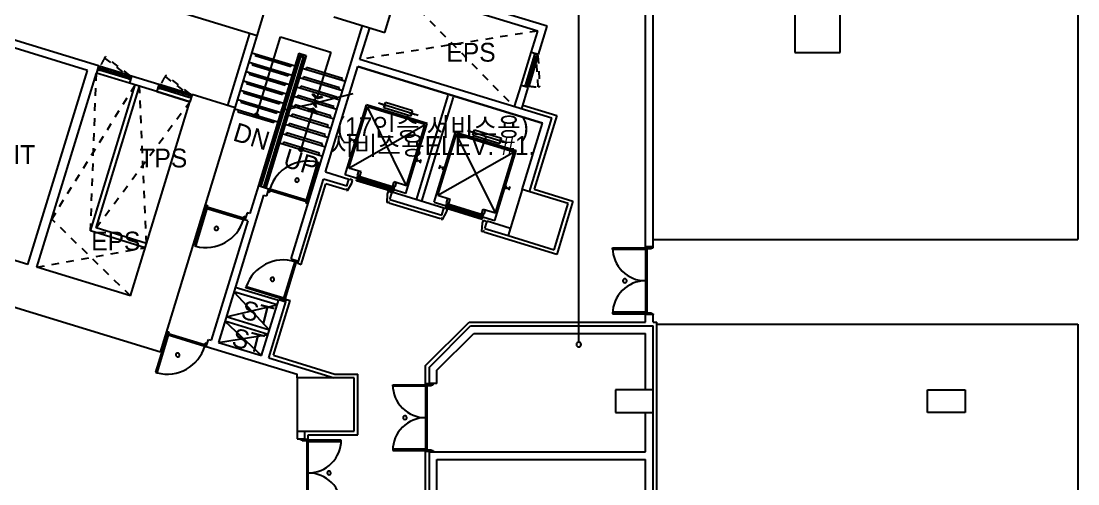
# Model space of a CAD drawing. Header units: millimetres. Extents: x -7718 to 421089, y 87466 to 341395.
# Drawn here: x 179445 to 207553, y 211009 to 223315 of the extents above; entities that cross this region are included whole.
import ezdxf
from ezdxf.enums import TextEntityAlignment as Align

# ---------------------------------------------------------------- set-up
doc = ezdxf.new("R2010")
doc.units = ezdxf.units.MM
doc.header["$LTSCALE"] = 200
doc.header["$MEASUREMENT"] = 0
doc.linetypes.add('HID', pattern=[5, 3, -2])
doc.linetypes.add('HIDDEN', pattern=[2, 1, -1])
doc.layers.add('e-plan', color=9, linetype='CONTINUOUS')
doc.layers.add('e-room-box', color=7, linetype='CONTINUOUS')
doc.styles.add('kiahn', font='HY울릉도L.TTF')

msp = doc.modelspace()

# ---------------------------------------------------------------- linework, layer by layer
at = {"layer": 'e-plan'}
for p, q in [((207553, 241709), (207553, 217509)), ((196253, 217309), (196253, 234109)), ((185722, 222926), (188544, 232154)), ((196053, 217309), (196053, 227749)), ((185722, 222926), (179219, 224914)), ((193184, 223049), (189474, 224184)), ((193434, 223182), (192382, 223504)), ((186627, 216992), (188524, 223198)), ((193203, 222427), (193434, 223182)), ((181503, 222124), (178635, 223001)), ((185702, 220809), (186341, 222898)), ((186341, 222898), (187680, 222489)), ((188458, 222298), (188716, 223140)), ((188458, 222298), (188716, 223140)), ((193012, 222485), (193184, 223049)), ((181206, 222006), (178815, 222737)), ((185585, 222476), (186732, 222125)), ((185680, 222447), (185666, 222399)), ((185666, 222399), (186622, 222107)), ((186835, 222460), (185759, 218941)), ((186861, 222410), (185797, 218929)), ((186878, 222379), (185821, 218922)), ((186945, 222358), (185888, 218901)), ((186976, 222375), (185912, 218894)), ((187026, 222402), (185950, 218882)), ((186835, 222460), (187026, 222402)), ((186861, 222410), (186976, 222375)), ((186878, 222379), (186945, 222358)), ((187680, 222489), (187300, 221246)), ((192743, 221605), (193012, 222485)), ((193090, 222399), (192856, 221633)), ((193138, 222384), (192904, 221619)), ((193190, 222384), (192947, 221590)), ((193203, 222427), (193012, 222485)), ((193094, 222413), (193090, 222399)), ((193090, 222399), (193138, 222384)), ((193104, 222446), (193094, 222413)), ((193200, 222417), (193104, 222446)), ((193138, 222384), (193142, 222398)), ((193142, 222398), (193190, 222384)), ((193190, 222384), (193200, 222417)), ((181503, 222124), (181445, 221933)), ((181513, 222121), (181484, 222026)), ((181546, 222111), (181513, 222121)), ((181532, 222063), (181546, 222111)), ((181546, 222059), (181532, 222063)), ((181532, 222011), (181546, 222059)), ((182340, 221868), (181546, 222111)), ((182311, 221825), (181546, 222059)), ((185509, 222228), (186656, 221877)), ((185604, 222198), (185590, 222151)), ((185590, 222151), (186546, 221858)), ((186622, 222107), (186637, 222155)), ((186924, 222067), (188071, 221716)), ((187034, 222085), (187019, 222038)), ((187990, 221793), (187034, 222085)), ((187543, 219305), (188400, 222107)), ((193315, 220604), (188400, 222107)), ((188400, 222107), (193315, 220604)), ((193565, 220737), (188458, 222298)), ((179627, 216842), (181206, 222006)), ((179866, 216769), (181445, 221933)), ((182325, 221664), (181445, 221933)), ((182325, 221664), (181445, 221933)), ((182325, 221664), (181445, 221933)), ((181484, 222026), (181517, 222015)), ((181517, 222015), (181532, 222011)), ((182297, 221777), (181532, 222011)), ((182297, 221777), (182311, 221825)), ((182311, 221773), (182297, 221777)), ((182311, 221825), (182326, 221820)), ((182344, 221762), (182311, 221773)), ((182383, 221855), (182325, 221664)), ((182383, 221855), (182325, 221664)), ((182383, 221855), (182325, 221664)), ((182326, 221820), (182340, 221868)), ((182340, 221868), (182374, 221858)), ((182374, 221858), (182344, 221762)), ((183110, 221633), (182383, 221855)), ((185433, 221979), (186580, 221628)), ((185528, 221950), (185514, 221902)), ((185514, 221902), (186470, 221609)), ((186546, 221858), (186561, 221906)), ((186848, 221818), (187995, 221467)), ((186958, 221837), (186943, 221789)), ((187914, 221544), (186958, 221837)), ((187976, 221745), (187990, 221793)), ((181291, 217734), (182478, 221617)), ((181441, 217814), (182593, 221582)), ((183052, 221442), (182325, 221664)), ((183110, 221633), (183052, 221442)), ((183110, 221633), (183052, 221442)), ((183110, 221633), (183052, 221442)), ((183120, 221630), (183090, 221534)), ((183090, 221534), (183124, 221524)), ((183153, 221620), (183120, 221630)), ((183124, 221524), (183138, 221520)), ((183138, 221572), (183153, 221620)), ((183153, 221568), (183138, 221572)), ((183138, 221520), (183153, 221568)), ((183903, 221286), (183138, 221520)), ((183947, 221377), (183153, 221620)), ((183918, 221334), (183153, 221568)), ((185357, 221730), (186504, 221379)), ((185452, 221701), (185438, 221653)), ((185438, 221653), (186394, 221361)), ((186470, 221609), (186485, 221657)), ((186772, 221570), (187919, 221219)), ((186882, 221588), (186867, 221540)), ((187838, 221296), (186882, 221588)), ((187899, 221497), (187914, 221544)), ((192570, 221041), (192743, 221605)), ((192934, 221547), (192743, 221605)), ((192762, 220983), (192934, 221547)), ((192841, 221586), (192852, 221619)), ((192937, 221556), (192841, 221586)), ((192852, 221619), (192856, 221633)), ((192856, 221633), (192904, 221619)), ((192904, 221619), (192899, 221605)), ((192899, 221605), (192947, 221590)), ((192947, 221590), (192937, 221556)), ((183931, 221173), (183052, 221442)), ((183052, 221442), (183931, 221173)), ((183052, 221442), (183931, 221173)), ((183903, 221286), (183918, 221334)), ((183918, 221281), (183903, 221286)), ((183918, 221334), (183932, 221329)), ((183951, 221271), (183918, 221281)), ((183990, 221364), (183931, 221173)), ((183990, 221364), (183931, 221173)), ((183990, 221364), (183931, 221173)), ((183932, 221329), (183947, 221377)), ((183947, 221377), (183980, 221367)), ((183980, 221367), (183951, 221271)), ((185137, 221013), (183990, 221364)), ((185205, 221233), (186352, 220882)), ((185281, 221482), (186428, 221131)), ((185376, 221452), (185362, 221405)), ((185362, 221405), (186318, 221112)), ((186394, 221361), (186409, 221409)), ((186696, 221321), (187843, 220970)), ((186806, 221340), (186791, 221292)), ((187762, 221047), (186806, 221340)), ((187189, 221360), (187221, 221386)), ((187300, 221246), (187189, 221360)), ((187221, 221386), (187313, 221288)), ((187313, 221141), (187236, 221251)), ((187236, 221251), (187295, 221017)), ((187452, 221280), (187300, 221246)), ((188266, 221379), (187313, 221141)), ((187313, 221288), (187443, 221318)), ((187443, 221318), (187452, 221280)), ((187823, 221248), (187838, 221296)), ((189958, 218567), (190806, 221340)), ((190101, 218523), (190949, 221296)), ((182353, 216009), (183931, 221173)), ((183149, 214510), (185137, 221013)), ((185129, 220984), (186276, 220634)), ((185224, 220955), (185210, 220907)), ((185300, 221204), (185286, 221156)), ((185286, 221156), (186242, 220864)), ((186318, 221112), (186333, 221160)), ((187216, 221118), (186340, 220934)), ((186620, 221072), (187767, 220721)), ((186730, 221091), (186715, 221043)), ((187686, 220799), (186730, 221091)), ((186889, 219902), (187209, 220949)), ((187222, 220991), (187066, 220958)), ((187066, 220958), (187079, 220919)), ((187079, 220919), (187209, 220949)), ((187209, 220949), (187301, 220851)), ((187295, 221017), (187216, 221118)), ((187329, 220878), (187222, 220991)), ((187747, 220999), (187762, 221047)), ((188061, 219228), (188630, 221089)), ((188162, 219407), (188659, 221032)), ((190246, 220594), (188630, 221089)), ((189693, 218939), (188659, 221032)), ((190190, 220565), (188659, 221032)), ((190005, 220807), (188948, 221130)), ((189039, 221076), (189053, 221124)), ((189087, 221062), (189101, 221109)), ((189134, 221047), (189087, 221062)), ((189096, 221006), (189140, 221150)), ((189813, 220787), (189096, 221006)), ((189149, 221095), (189101, 221109)), ((189134, 221047), (189149, 221095)), ((189857, 220931), (189140, 221150)), ((189813, 220787), (189857, 220931)), ((192791, 221078), (193690, 220803)), ((185210, 220907), (186166, 220615)), ((186166, 220615), (186181, 220663)), ((186242, 220864), (186257, 220911)), ((186543, 220824), (187691, 220473)), ((186654, 220842), (186639, 220794)), ((187610, 220550), (186654, 220842)), ((187301, 220851), (187329, 220878)), ((187671, 220751), (187686, 220799)), ((189804, 220842), (189819, 220890)), ((189852, 220828), (189804, 220842)), ((189866, 220875), (189819, 220890)), ((189852, 220828), (189866, 220875)), ((189900, 220813), (189914, 220861)), ((192966, 218777), (193565, 220737)), ((193690, 220803), (193090, 218843)), ((186467, 220575), (187615, 220224)), ((186578, 220594), (186563, 220546)), ((187534, 220301), (186578, 220594)), ((187595, 220502), (187610, 220550)), ((188162, 219407), (190190, 220565)), ((189677, 218734), (190246, 220594)), ((189693, 218939), (190190, 220565)), ((191314, 220407), (192372, 220083)), ((191406, 220353), (191420, 220400)), ((191454, 220338), (191468, 220386)), ((191463, 220283), (191507, 220426)), ((191468, 220386), (191516, 220371)), ((191501, 220323), (191516, 220371)), ((191507, 220426), (192224, 220207)), ((192774, 218835), (193315, 220604)), ((186391, 220326), (187539, 219976)), ((186426, 220096), (186411, 220049)), ((187382, 219804), (186426, 220096)), ((186502, 220345), (186487, 220297)), ((187458, 220053), (186502, 220345)), ((187519, 220253), (187534, 220301)), ((188199, 220109), (188229, 220205)), ((188310, 220128), (188214, 220157)), ((188295, 220080), (188324, 220175)), ((190428, 218505), (190996, 220365)), ((190529, 218683), (191026, 220309)), ((190996, 220365), (192613, 219871)), ((192059, 218215), (191026, 220309)), ((191026, 220309), (192556, 219841)), ((191454, 220338), (191501, 220323)), ((191463, 220283), (192180, 220064)), ((192171, 220119), (192185, 220166)), ((192171, 220119), (192219, 220104)), ((192180, 220064), (192224, 220207)), ((192185, 220166), (192233, 220152)), ((192219, 220104), (192233, 220152)), ((192266, 220089), (192281, 220137)), ((186315, 220078), (187463, 219727)), ((187367, 219756), (187382, 219804)), ((187443, 220005), (187458, 220053)), ((190529, 218683), (192556, 219841)), ((192044, 218011), (192613, 219871)), ((192059, 218215), (192556, 219841)), ((187332, 219557), (187026, 218553)), ((187064, 218542), (187371, 219545)), ((187371, 219545), (187332, 219557)), ((189959, 219571), (189988, 219667)), ((189974, 219619), (190069, 219590)), ((190055, 219542), (190084, 219637)), ((187543, 219305), (188165, 219115)), ((188487, 219307), (188162, 219407)), ((188395, 219210), (188430, 219325)), ((188395, 219210, 0), (188430, 219325, 0)), ((188452, 219192), (188487, 219307)), ((188452, 219192, 0), (188487, 219307, 0)), ((190566, 219385), (190595, 219481)), ((190676, 219404), (190581, 219433)), ((190662, 219356), (190691, 219452)), ((186818, 216933), (187485, 219114)), ((186896, 216847), (187551, 218989)), ((188106, 218924), (187485, 219114)), ((188077, 218828), (187551, 218989)), ((189677, 218734), (188061, 219228)), ((188106, 218924), (188165, 219115)), ((188125, 218813), (188237, 219009)), ((188159, 219096), (188165, 219115)), ((188178, 219090), (188159, 219096)), ((188184, 219109), (188178, 219090)), ((188260, 219086), (188184, 219109)), ((188237, 219009), (188260, 219086)), ((188363, 219070), (188374, 219108)), ((189338, 218771), (188363, 219070)), ((188374, 219108), (189350, 218810)), ((188387, 219150), (188399, 219188)), ((188387, 219150, 0), (188399, 219188, 0)), ((189363, 218851), (188387, 219150)), ((188452, 219192), (188395, 219210)), ((188452, 219192, 0), (188395, 219210, 0)), ((189374, 218890), (188399, 219188)), ((188875, 219001, 0), (188887, 219039, 0)), ((188875, 219001), (188887, 219039)), ((189332, 218923), (189367, 219038)), ((189693, 218939), (189367, 219038)), ((189390, 218906), (189425, 219021)), ((185892, 218691), (184693, 214770)), ((185759, 218941), (185531, 218195)), ((185759, 218941), (186026, 218859)), ((185892, 218691), (185968, 218668)), ((186026, 218859), (185968, 218668)), ((186036, 218856), (186013, 218780)), ((186013, 218780), (186056, 218766)), ((186060, 218849), (186036, 218856)), ((186048, 218811), (186060, 218849)), ((186067, 218805), (186048, 218811)), ((186056, 218766), (186067, 218805)), ((187064, 218542), (186060, 218849)), ((187033, 218509), (186067, 218805)), ((188077, 218828), (188084, 218852)), ((188084, 218852), (188104, 218846)), ((188104, 218846), (188096, 218822)), ((188096, 218822), (188125, 218813)), ((188850, 218921, 0), (188862, 218959, 0)), ((188850, 218921), (188862, 218959)), ((189177, 218492), (189193, 218717)), ((189193, 218717), (189217, 218793)), ((189217, 218793), (189293, 218770)), ((189254, 218573), (189312, 218764)), ((189293, 218770), (189287, 218751)), ((189287, 218751), (189306, 218745)), ((189306, 218745), (189312, 218764)), ((190689, 218343), (189312, 218764)), ((189390, 218906), (189332, 218923)), ((189350, 218810), (189338, 218771)), ((189363, 218851), (189374, 218890)), ((190529, 218683), (190854, 218584)), ((192326, 218847), (192355, 218943)), ((192340, 218895), (192436, 218866)), ((192421, 218818), (192451, 218914)), ((193090, 218843), (194123, 218527)), ((184334, 218352), (184358, 218428)), ((184358, 218428), (184401, 218415)), ((184401, 218415), (184389, 218377)), ((187022, 218471), (187033, 218509)), ((187065, 218458), (187022, 218471)), ((187026, 218553), (187064, 218542)), ((187033, 218509), (187052, 218504)), ((187052, 218504), (187064, 218542)), ((187064, 218542), (187088, 218534)), ((187088, 218534), (187065, 218458)), ((189206, 218483), (189177, 218492)), ((189213, 218507), (189206, 218483)), ((189232, 218501), (189213, 218507)), ((189225, 218477), (189232, 218501)), ((190602, 218056), (189225, 218477)), ((189254, 218573), (190631, 218152)), ((190428, 218505), (192044, 218011)), ((190754, 218426), (190766, 218464)), ((190754, 218426), (191729, 218128)), ((190762, 218486), (190797, 218601)), ((190762, 218486), (190819, 218469)), ((190766, 218464), (191741, 218166)), ((190819, 218469), (190854, 218584)), ((194123, 218527), (193691, 217112)), ((184358, 218344), (184052, 217341)), ((184090, 217329), (184396, 218333)), ((184358, 218344), (184334, 218352)), ((184370, 218383), (184358, 218344)), ((184358, 218344), (185362, 218037)), ((184396, 218333), (184358, 218344)), ((184389, 218377), (184370, 218383)), ((184389, 218377), (185355, 218081)), ((185366, 218120), (185355, 218081)), ((185410, 218106), (185366, 218120)), ((185454, 218218), (185396, 218027)), ((185531, 218195), (185454, 218218)), ((190631, 218152), (190689, 218343)), ((190650, 218042), (190762, 218237)), ((190684, 218324), (190689, 218343)), ((190703, 218318), (190684, 218324)), ((190709, 218337), (190703, 218318)), ((190785, 218314), (190709, 218337)), ((190741, 218384), (190729, 218346)), ((190729, 218346), (191705, 218048)), ((191717, 218086), (190741, 218384)), ((190762, 218237), (190785, 218314)), ((191217, 218197, 0), (191229, 218235, 0)), ((191217, 218197), (191229, 218235)), ((191242, 218277, 0), (191253, 218315, 0)), ((191242, 218277), (191253, 218315)), ((191699, 218200), (191734, 218315)), ((191699, 218200, 0), (191734, 218315, 0)), ((191699, 218200), (191757, 218182)), ((191699, 218200, 0), (191757, 218182, 0)), ((191729, 218128), (191741, 218166)), ((191729, 218128, 0), (191741, 218166, 0)), ((191734, 218315), (192059, 218215)), ((191757, 218182), (191792, 218297)), ((191757, 218182, 0), (191792, 218297, 0)), ((185472, 218004), (184502, 214829)), ((185355, 218081), (185374, 218076)), ((185374, 218076), (185362, 218037)), ((185362, 218037), (185386, 218030)), ((185386, 218030), (185410, 218106)), ((185472, 218004), (185396, 218027)), ((190602, 218056), (190609, 218080)), ((190609, 218080), (190628, 218074)), ((190628, 218074), (190621, 218050)), ((190621, 218050), (190650, 218042)), ((191701, 217720), (191718, 217945)), ((191705, 218048), (191717, 218086)), ((191718, 217945), (191741, 218022)), ((191741, 218022), (191818, 217998)), ((191779, 217801), (191837, 217992)), ((191818, 217998), (191812, 217979)), ((191812, 217979), (191831, 217973)), ((191831, 217973), (191837, 217992)), ((192459, 217802), (191837, 217992)), ((179627, 216842), (177236, 217573)), ((182744, 217290), (181291, 217734)), ((182779, 217405), (181441, 217814)), ((191730, 217711), (191701, 217720)), ((191737, 217735), (191730, 217711)), ((191757, 217729), (191737, 217735)), ((191749, 217705), (191757, 217729)), ((193691, 217112), (191749, 217705)), ((191779, 217801), (192400, 217611)), ((184052, 217341), (184090, 217329)), ((195178, 217284), (196053, 217284)), ((195178, 217244), (195178, 217284)), ((196253, 217309), (196053, 217309)), ((196053, 217309), (196053, 217284)), ((196053, 217284), (196053, 215534)), ((196053, 217284), (196093, 217284)), ((196053, 217284), (196053, 217244)), ((196093, 217284), (196093, 217264)), ((196213, 217264), (196213, 217284)), ((196213, 217284), (196253, 217284)), ((196253, 217509), (207553, 217509)), ((196253, 217284), (196253, 217309)), ((196053, 217244), (195178, 217244)), ((196093, 215554), (196093, 217264)), ((196093, 217264), (196213, 217264)), ((182353, 216009), (179866, 216769)), ((186423, 215914), (186730, 216919)), ((186467, 215922), (186762, 216888)), ((186627, 216992), (186818, 216933)), ((186730, 216919), (186737, 216942)), ((186768, 216907), (186730, 216919)), ((186737, 216942), (186814, 216919)), ((186762, 216888), (186768, 216907)), ((186801, 216876), (186762, 216888)), ((186814, 216919), (186801, 216876)), ((186801, 216876), (186896, 216847)), ((183149, 214510), (176646, 216498)), ((186288, 215883), (185140, 216233)), ((185420, 216221), (185431, 216260)), ((186423, 215914), (185420, 216221)), ((185431, 216260), (186435, 215953)), ((186253, 215768), (185105, 216119)), ((186253, 215768), (185105, 216119)), ((185840, 214419), (186296, 215911)), ((186156, 214427), (186601, 215881)), ((186296, 215911), (186488, 215853)), ((186423, 215914), (186416, 215891)), ((186416, 215891), (186492, 215867)), ((186435, 215953), (186423, 215914)), ((186461, 215903), (186423, 215914)), ((186467, 215922), (186461, 215903)), ((186505, 215910), (186467, 215922)), ((186492, 215867), (186505, 215910)), ((186505, 215910), (186601, 215881)), ((186032, 214361), (186488, 215853)), ((186013, 214984), (184865, 215334)), ((186048, 215098), (184900, 215449)), ((190203, 214153), (191358, 215309)), ((191358, 215309), (196053, 215309)), ((196053, 215574), (195178, 215574)), ((195178, 215574), (195178, 215534)), ((195178, 215534), (196053, 215534)), ((196053, 215534), (196053, 215574)), ((196053, 215509), (196053, 215534)), ((196053, 215534), (196093, 215534)), ((196053, 215309), (196053, 215509)), ((196253, 215509), (196053, 215509)), ((196253, 215509), (196053, 215509)), ((196093, 215534), (196093, 215554)), ((196093, 215554), (196213, 215554)), ((196213, 215554), (196213, 215534)), ((196213, 215534), (196253, 215534)), ((196253, 215534), (196253, 215509)), ((196253, 215309), (196253, 215509)), ((196253, 215309), (196353, 215309)), ((196353, 202209), (196353, 215309)), ((183305, 214985), (183328, 215062)), ((183328, 215062), (183371, 215049)), ((183371, 215049), (183360, 215010)), ((190303, 214111), (191400, 215209)), ((191400, 215209), (196253, 215209)), ((196253, 213509), (196253, 215209)), ((196353, 215255), (207553, 215255)), ((207553, 215255), (207553, 187709)), ((183329, 214978), (183022, 213975)), ((183061, 213963), (183367, 214966)), ((183329, 214978), (183305, 214985)), ((183341, 215016), (183329, 214978)), ((183329, 214978), (184333, 214671)), ((183367, 214966), (183329, 214978)), ((183360, 215010), (183341, 215016)), ((183360, 215010), (184326, 214715)), ((184337, 214753), (184326, 214715)), ((184380, 214740), (184337, 214753)), ((184367, 214661), (184425, 214852)), ((184425, 214852), (184502, 214829)), ((184693, 214770), (185840, 214419)), ((190503, 214029), (191483, 215009)), ((191483, 215009), (196053, 215009)), ((196053, 213509), (196053, 215009)), ((184326, 214715), (184345, 214709)), ((184345, 214709), (184333, 214671)), ((184333, 214671), (184357, 214664)), ((184357, 214664), (184380, 214740)), ((184367, 214661), (186783, 213922)), ((186032, 214361), (187773, 213829)), ((186156, 214427), (187788, 213929)), ((183022, 213975), (183061, 213963)), ((186783, 213829), (186783, 213922)), ((187788, 213929), (188403, 213929)), ((188403, 212309), (188403, 213929)), ((190203, 213669), (190203, 214153)), ((190303, 213679), (190303, 214111)), ((190503, 213679), (190503, 214029)), ((189328, 213644), (190203, 213644)), ((189328, 213604), (189328, 213644)), ((190403, 213669), (190203, 213669)), ((190203, 213669), (190203, 213644)), ((190203, 213644), (190203, 211894)), ((190203, 213644), (190243, 213644)), ((190203, 213644), (190203, 213604)), ((190243, 213644), (190243, 213624)), ((190243, 211914), (190243, 213624)), ((190243, 213624), (190363, 213624)), ((190503, 213679), (190303, 213679)), ((190363, 213624), (190363, 213644)), ((190363, 213644), (190403, 213644)), ((190403, 213644), (190403, 213669)), ((190203, 213604), (189328, 213604)), ((196053, 211859), (196053, 212909)), ((196253, 202909), (196253, 212909)), ((186783, 212409), (186783, 212209)), ((186983, 212409), (186983, 212209)), ((187083, 212199), (187083, 212309)), ((187083, 212309), (188403, 212309)), ((186783, 212209), (186983, 212209)), ((186883, 212174), (186883, 212199)), ((186883, 212199), (187083, 212199)), ((186923, 212174), (186883, 212174)), ((186923, 212154), (186923, 212174)), ((187043, 212154), (186923, 212154)), ((187083, 212174), (187043, 212174)), ((187043, 212174), (187043, 212154)), ((187043, 212154), (187043, 210444)), ((187083, 212199), (187083, 212174)), ((187083, 210424), (187083, 212174)), ((187958, 212174), (187083, 212174)), ((187083, 212174), (187083, 212134)), ((187083, 212134), (187958, 212134)), ((187958, 212134), (187958, 212174)), ((190203, 211934), (189328, 211934)), ((189328, 211934), (189328, 211894)), ((190203, 211894), (190203, 211934)), ((189328, 211894), (190203, 211894)), ((190203, 211869), (190203, 211894)), ((190203, 211894), (190243, 211894)), ((190203, 210309), (190203, 211869)), ((190403, 211869), (190203, 211869)), ((190243, 211894), (190243, 211914)), ((190243, 211914), (190363, 211914)), ((190303, 210209), (190303, 211859)), ((190303, 211859), (196053, 211859)), ((190363, 211914), (190363, 211894)), ((190363, 211894), (190403, 211894)), ((190403, 211894), (190403, 211869)), ((190503, 210009), (190503, 211659)), ((190503, 211659), (196053, 211659)), ((196053, 202909), (196053, 211659))]:
    msp.add_line(p, q, dxfattribs=at)
at = {"layer": 'e-plan', "ltscale": 0.5}
for p, q in [((189117, 223017), (189532, 224375)), ((200028, 223684), (200028, 222484)), ((201228, 222484), (201228, 223684)), ((187759, 223432), (189117, 223017)), ((184946, 221072), (185531, 222984)), ((184946, 221072), (185531, 222984)), ((185137, 221013), (185722, 222926)), ((185137, 221013), (185722, 222926)), ((200028, 222484), (201228, 222484)), ((192774, 218835), (192400, 217611)), ((193998, 218461), (192774, 218835)), ((193624, 217237), (193998, 218461)), ((192400, 217611), (193624, 217237)), ((185105, 216119), (186048, 215098)), ((184900, 215449), (186253, 215768)), ((184865, 215334), (185840, 214419)), ((184693, 214770), (186013, 214984)), ((188303, 213829), (186783, 213829)), ((186783, 213829), (186783, 212409)), ((188303, 212409), (188303, 213829)), ((196253, 213509), (195253, 213509)), ((195253, 213509), (195253, 212909)), ((196253, 212909), (196253, 213509)), ((203553, 213509), (204553, 213509)), ((203553, 212909), (203553, 213509)), ((204553, 213509), (204553, 212909)), ((195253, 212909), (196253, 212909)), ((204553, 212909), (203553, 212909)), ((186783, 212409), (188303, 212409))]:
    msp.add_line(p, q, dxfattribs=at)
at = {"layer": 'e-plan', "linetype": 'HIDDEN'}
for p, q in [((189474, 224184), (192553, 221047)), ((193175, 223052), (188458, 222298)), ((181688, 222366), (181665, 222334)), ((181665, 222334), (182316, 221837)), ((182340, 221868), (181688, 222366)), ((193150, 222381), (193190, 222384)), ((193198, 221564), (193150, 222381)), ((193190, 222384), (193238, 221565)), ((181291, 217734), (181445, 221933)), ((182316, 221837), (182340, 221868)), ((183295, 221875), (183272, 221843)), ((183272, 221843), (183922, 221346)), ((183947, 221377), (183295, 221875)), ((180258, 218050), (182478, 221617)), ((182779, 217405), (182593, 221582)), ((193238, 221565), (193198, 221564)), ((183922, 221346), (183947, 221377)), ((181441, 217814), (183931, 221173)), ((182353, 216009), (180258, 218050)), ((179866, 216769), (182744, 217290))]:
    msp.add_line(p, q, dxfattribs=at)
at = {"layer": 'e-plan'}
for centre in [(185702, 220809), (186889, 219902)]:
    msp.add_circle(centre, 50, dxfattribs=at)
at = {"layer": 'e-plan', "linetype": 'HIDDEN'}
for centre, start, end in [((183364, 221286), 148.3415, 155.5948), ((184971, 220795), 148.3415, 155.5948), ((193280, 223558), 260.4052, 267.6585)]:
    msp.add_arc(centre, 1996, start, end, dxfattribs=at)
at = {"layer": 'e-plan'}
for centre, radius, start, end in [((187064, 218542), 1050, 75.1937, 163), ((186782, 219085), 50, 133, 313), ((186782, 219085), 50, 313, 133), ((184358, 218344), 1050, 255.1937, 343), ((184640, 217801), 50, 133, 313), ((184640, 217801), 50, 313, 133), ((196053, 217284), 875, 179.9999, 270.0001), ((186423, 215914), 1050, 73, 160.8063), ((186130, 216452), 50, 103, 283), ((186130, 216452), 50, 283, 103), ((195503, 216409), 50, 120, 300), ((195503, 216409), 50, 300, 120), ((196053, 215534), 875, 89.9998, 180), ((183329, 214978), 1050, 255.1937, 343), ((183611, 214435), 50, 133, 313), ((183611, 214435), 50, 313, 133), ((190203, 213644), 875, 179.9999, 270.0001), ((189653, 212769), 50, 120, 300), ((189653, 212769), 50, 300, 120), ((190203, 211894), 875, 89.9998, 180), ((187083, 212174), 875, 269.9998, 0), ((187083, 210424), 875, 359.9999, 90.0001), ((187633, 211299), 50, 120, 300), ((187633, 211299), 50, 300, 120)]:
    msp.add_arc(centre, radius, start, end, dxfattribs=at)
at = {"layer": 'e-room-box'}
msp.add_line((194278, 214777), (194278, 261211), dxfattribs=at)
for start, end in [(90, 270), (270, 90)]:
    msp.add_arc((194278, 214714), 62.5, start, end, dxfattribs=at)

# ---------------------------------------------------------------- texts
at = {"layer": 'e-plan', "style": 'kiahn'}
for s, p in [('EPS', (192066, 222238)), ('TPS', (183864, 219424)), ('EPS', (182616, 217216))]:
    msp.add_text(s, height=500, dxfattribs=at).set_placement(p, align=Align.RIGHT)
at = {"layer": 'e-plan', "linetype": 'HID', "ltscale": 0.5, "style": 'kiahn'}
for s, p in [('(17인승,서비스용)', (190396, 220507)), ('서비스용ELEV. #1.', (190396, 220007))]:
    msp.add_text(s, height=500, dxfattribs=at).set_placement(p, align=Align.MIDDLE_CENTER)
at = {"layer": 'e-plan', "style": 'kiahn'}
for s, p in [('DN', (185954, 219872)), ('UP', (187254, 219192))]:
    msp.add_text(s, height=500, rotation=343, dxfattribs=at).set_placement(p, align=Align.RIGHT)
msp.add_text('PIT', height=500, dxfattribs=at).set_placement((179312, 219768), align=Align.MIDDLE)
for p in [(185733, 215555), (185485, 214818)]:
    msp.add_text('ST', height=500, rotation=345.9875, dxfattribs=at).set_placement(p, align=Align.MIDDLE_CENTER)

doc.saveas('drawing.dxf')
